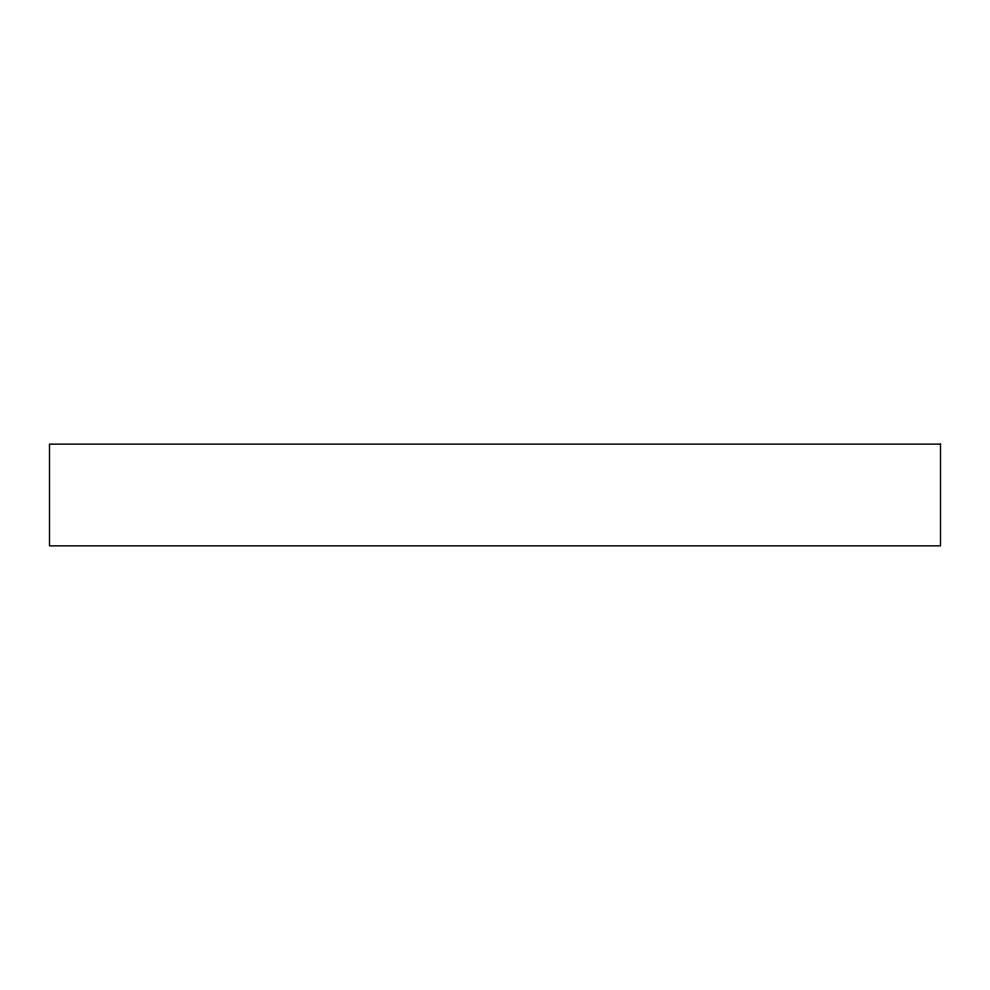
<?xml version="1.0" encoding="UTF-8"?>
<svg xmlns="http://www.w3.org/2000/svg" width="990" height="990" viewBox="0 0 990 990"><rect width="100%" height="100%" fill="white"/><g stroke="black" fill="none" stroke-linecap="round" stroke-linejoin="round"><path stroke-width="1.49" d="M940.5 444.139L49.5 444.139L49.5 545.861L940.5 545.861L940.5 444.139"/></g></svg>
